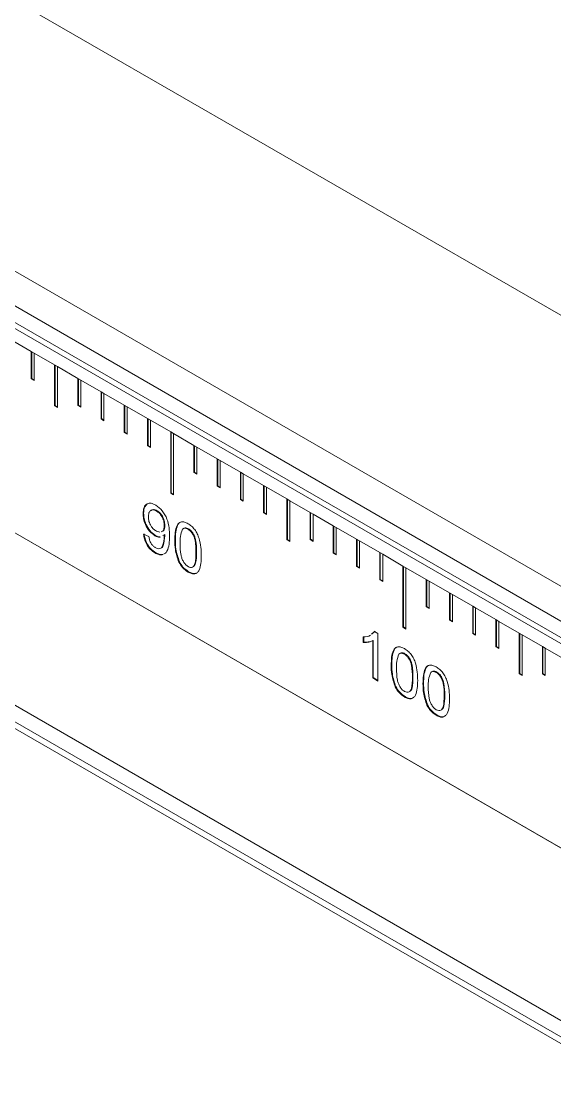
# Model space of a CAD drawing. Header units: inches. Extents: x 0.1 to 10.9, y 0 to 8.5.
# Drawn here: x 9.129 to 9.449, y 2.545 to 3.179 of the extents above; entities that cross this region are included whole.
import ezdxf

# ---------------------------------------------------------------- set-up
doc = ezdxf.new("R2010")
doc.units = ezdxf.units.IN
doc.header["$MEASUREMENT"] = 0

msp = doc.modelspace()

# ---------------------------------------------------------------- linework, layer by layer
at = {"color": 7, "linetype": 'Continuous', "lineweight": 18}
for p, q in [((10.22862, 2.55468), (8.14071, 3.76)), ((10.08791, 2.47344), (8, 3.67877)), ((7.9703, 3.66163), (10.05821, 2.4563)), ((10.06131, 2.45809), (7.9734, 3.66341)), ((10.08791, 2.45258), (8, 3.65791)), ((7.9703, 3.53915), (10.05114, 2.3379)), ((10.05821, 2.33382), (7.9703, 3.53914)), ((10.06425, 2.21702), (7.97633, 3.42234)), ((10.06175, 2.21438), (7.97383, 3.41971)), ((10.0918, 2.21096), (8.00388, 3.41629)), ((9.13511, 2.98103), (9.12296, 2.98804)), ((9.13688, 2.98001), (9.13511, 2.98103)), ((9.13511, 2.98103), (9.13511, 2.9647)), ((9.13546, 2.98083), (9.13546, 2.9649)), ((9.14903, 2.97299), (9.13688, 2.98001)), ((9.13688, 2.96368), (9.13688, 2.98001)), ((9.1508, 2.97197), (9.14903, 2.97299)), ((9.14903, 2.97299), (9.14903, 2.9485)), ((9.14938, 2.97279), (9.14938, 2.9487)), ((9.16295, 2.96496), (9.1508, 2.97197)), ((9.1508, 2.94748), (9.1508, 2.97197)), ((9.13546, 2.9649), (9.13511, 2.9647)), ((9.13511, 2.9647), (9.13688, 2.96368)), ((9.13546, 2.9649), (9.13688, 2.96409)), ((9.16472, 2.96394), (9.16295, 2.96496)), ((9.16295, 2.96496), (9.16295, 2.94863)), ((9.1633, 2.96475), (9.1633, 2.94883)), ((9.17687, 2.95692), (9.16472, 2.96394)), ((9.16472, 2.94761), (9.16472, 2.96394)), ((9.17864, 2.9559), (9.17687, 2.95692)), ((9.17687, 2.95692), (9.17687, 2.94059)), ((9.17722, 2.95672), (9.17722, 2.9408)), ((9.19079, 2.94889), (9.17864, 2.9559)), ((9.17864, 2.93957), (9.17864, 2.9559)), ((9.14938, 2.9487), (9.14903, 2.9485)), ((9.14903, 2.9485), (9.1508, 2.94748)), ((9.14938, 2.9487), (9.1508, 2.94789)), ((9.1633, 2.94883), (9.16295, 2.94863)), ((9.16295, 2.94863), (9.16472, 2.94761)), ((9.1633, 2.94883), (9.16472, 2.94802)), ((9.19256, 2.94787), (9.19079, 2.94889)), ((9.19079, 2.94889), (9.19079, 2.93256)), ((9.19114, 2.94868), (9.19114, 2.93276)), ((9.20471, 2.94085), (9.19256, 2.94787)), ((9.19256, 2.93154), (9.19256, 2.94787)), ((9.17722, 2.9408), (9.17687, 2.94059)), ((9.17687, 2.94059), (9.17864, 2.93957)), ((9.17722, 2.9408), (9.17864, 2.93998)), ((9.20647, 2.93983), (9.20471, 2.94085)), ((9.20471, 2.94085), (9.20471, 2.92452)), ((9.20506, 2.94065), (9.20506, 2.92472)), ((9.21863, 2.93282), (9.20647, 2.93983)), ((9.20647, 2.9235), (9.20647, 2.93983)), ((9.19114, 2.93276), (9.19079, 2.93256)), ((9.19079, 2.93256), (9.19256, 2.93154)), ((9.19114, 2.93276), (9.19256, 2.93194)), ((9.22039, 2.9318), (9.21863, 2.93282)), ((9.21863, 2.93282), (9.21863, 2.89607)), ((9.21898, 2.93261), (9.21898, 2.89628)), ((9.23255, 2.92478), (9.22039, 2.9318)), ((9.22039, 2.89505), (9.22039, 2.9318)), ((9.20506, 2.92472), (9.20471, 2.92452)), ((9.20471, 2.92452), (9.20647, 2.9235)), ((9.20506, 2.92472), (9.20647, 2.92391)), ((9.23431, 2.92376), (9.23255, 2.92478)), ((9.23255, 2.92478), (9.23255, 2.90845)), ((9.2329, 2.92458), (9.2329, 2.90865)), ((9.24647, 2.91675), (9.23431, 2.92376)), ((9.23431, 2.90743), (9.23431, 2.92376)), ((9.24823, 2.91572), (9.24647, 2.91675)), ((9.24647, 2.91675), (9.24647, 2.90041)), ((9.24682, 2.91654), (9.24682, 2.90062)), ((9.26038, 2.90871), (9.24823, 2.91572)), ((9.24823, 2.89939), (9.24823, 2.91572)), ((9.2329, 2.90865), (9.23255, 2.90845)), ((9.23255, 2.90845), (9.23431, 2.90743)), ((9.2329, 2.90865), (9.23431, 2.90784)), ((9.26215, 2.90769), (9.26038, 2.90871)), ((9.26038, 2.90871), (9.26038, 2.89238)), ((9.26074, 2.90851), (9.26074, 2.89258)), ((9.2743, 2.90067), (9.26215, 2.90769)), ((9.26215, 2.89136), (9.26215, 2.90769)), ((9.24682, 2.90062), (9.24647, 2.90041)), ((9.24647, 2.90041), (9.24823, 2.89939)), ((9.24682, 2.90062), (9.24823, 2.8998)), ((9.27607, 2.89965), (9.2743, 2.90067)), ((9.2743, 2.90067), (9.2743, 2.88434)), ((9.27466, 2.90047), (9.27466, 2.88455)), ((9.21898, 2.89628), (9.21863, 2.89607)), ((9.21863, 2.89607), (9.22039, 2.89505)), ((9.21898, 2.89628), (9.22039, 2.89546)), ((9.28822, 2.89264), (9.27607, 2.89965)), ((9.27607, 2.88332), (9.27607, 2.89965)), ((9.26074, 2.89258), (9.26038, 2.89238)), ((9.26038, 2.89238), (9.26215, 2.89136)), ((9.26074, 2.89258), (9.26215, 2.89177)), ((9.28999, 2.89162), (9.28822, 2.89264)), ((9.28822, 2.89264), (9.28822, 2.86814)), ((9.28858, 2.89243), (9.28858, 2.86835)), ((9.30214, 2.8846), (9.28999, 2.89162)), ((9.28999, 2.86712), (9.28999, 2.89162)), ((9.20241, 2.88411), (9.20206, 2.8839)), ((9.21048, 2.88563), (9.21013, 2.88543)), ((9.27466, 2.88455), (9.2743, 2.88434)), ((9.2743, 2.88434), (9.27607, 2.88332)), ((9.27466, 2.88455), (9.27607, 2.88373)), ((9.30391, 2.88358), (9.30214, 2.8846)), ((9.30214, 2.8846), (9.30214, 2.86827)), ((9.3025, 2.8844), (9.3025, 2.86848)), ((9.31606, 2.87657), (9.30391, 2.88358)), ((9.30391, 2.86725), (9.30391, 2.88358)), ((9.2151, 2.87686), (9.21475, 2.87665)), ((9.22935, 2.87474), (9.22899, 2.87454)), ((9.31783, 2.87555), (9.31606, 2.87657)), ((9.31606, 2.87657), (9.31606, 2.86024)), ((9.31642, 2.87636), (9.31642, 2.86044)), ((9.32998, 2.86853), (9.31783, 2.87555)), ((9.31783, 2.85922), (9.31783, 2.87555)), ((9.20238, 2.87159), (9.20555, 2.87012)), ((9.20944, 2.87085), (9.20908, 2.87065)), ((9.21005, 2.87339), (9.21219, 2.87268)), ((9.21475, 2.87111), (9.21396, 2.87073)), ((9.2151, 2.87131), (9.21475, 2.87111)), ((9.21512, 2.8706), (9.21477, 2.8704)), ((9.22145, 2.86812), (9.2211, 2.86791)), ((9.28858, 2.86835), (9.28822, 2.86814)), ((9.28822, 2.86814), (9.28999, 2.86712)), ((9.28858, 2.86835), (9.28999, 2.86753)), ((9.3025, 2.86848), (9.30214, 2.86827)), ((9.30214, 2.86827), (9.30391, 2.86725)), ((9.3025, 2.86848), (9.30391, 2.86766)), ((9.33175, 2.86751), (9.32998, 2.86853)), ((9.32998, 2.86853), (9.32998, 2.8522)), ((9.33034, 2.86833), (9.33034, 2.85241)), ((9.3439, 2.8605), (9.33175, 2.86751)), ((9.33175, 2.85118), (9.33175, 2.86751)), ((9.20957, 2.86052), (9.20921, 2.86031)), ((9.23414, 2.8608), (9.23379, 2.8606)), ((9.31642, 2.86044), (9.31606, 2.86024)), ((9.31606, 2.86024), (9.31783, 2.85922)), ((9.31642, 2.86044), (9.31783, 2.85962)), ((9.34567, 2.85948), (9.3439, 2.8605)), ((9.3439, 2.8605), (9.3439, 2.84417)), ((9.34425, 2.86029), (9.34425, 2.84437)), ((9.35782, 2.85246), (9.34567, 2.85948)), ((9.34567, 2.84315), (9.34567, 2.85948)), ((9.22385, 2.85502), (9.2235, 2.85482)), ((9.22938, 2.84908), (9.22903, 2.84887)), ((9.33034, 2.85241), (9.32998, 2.8522)), ((9.32998, 2.8522), (9.33175, 2.85118)), ((9.33034, 2.85241), (9.33175, 2.85159)), ((9.35959, 2.85144), (9.35782, 2.85246)), ((9.35782, 2.85246), (9.35782, 2.81572)), ((9.35817, 2.85226), (9.35817, 2.81592)), ((9.37174, 2.84443), (9.35959, 2.85144)), ((9.35959, 2.8147), (9.35959, 2.85144)), ((9.34425, 2.84437), (9.3439, 2.84417)), ((9.3439, 2.84417), (9.34567, 2.84315)), ((9.34425, 2.84437), (9.34567, 2.84355)), ((9.37351, 2.84341), (9.37174, 2.84443)), ((9.37174, 2.84443), (9.37174, 2.82809)), ((9.37209, 2.84422), (9.37209, 2.8283)), ((9.38566, 2.83639), (9.37351, 2.84341)), ((9.37351, 2.82707), (9.37351, 2.84341)), ((9.38743, 2.83537), (9.38566, 2.83639)), ((9.38566, 2.83639), (9.38566, 2.82006)), ((9.38601, 2.83619), (9.38601, 2.82026)), ((9.39958, 2.82835), (9.38743, 2.83537)), ((9.38743, 2.81904), (9.38743, 2.83537)), ((9.37209, 2.8283), (9.37174, 2.82809)), ((9.37174, 2.82809), (9.37351, 2.82707)), ((9.37209, 2.8283), (9.37351, 2.82748)), ((9.40135, 2.82733), (9.39958, 2.82835)), ((9.39958, 2.82835), (9.39958, 2.81202)), ((9.39993, 2.82815), (9.39993, 2.81223)), ((9.4135, 2.82032), (9.40135, 2.82733)), ((9.40135, 2.811), (9.40135, 2.82733)), ((9.38601, 2.82026), (9.38566, 2.82006)), ((9.38566, 2.82006), (9.38743, 2.81904)), ((9.38601, 2.82026), (9.38743, 2.81945)), ((9.41527, 2.8193), (9.4135, 2.82032)), ((9.4135, 2.82032), (9.4135, 2.80399)), ((9.41385, 2.82011), (9.41385, 2.80419)), ((9.42742, 2.81228), (9.41527, 2.8193)), ((9.41527, 2.80297), (9.41527, 2.8193)), ((9.33892, 2.8116), (9.3408, 2.8133)), ((9.33928, 2.81181), (9.34115, 2.8135)), ((9.3408, 2.8133), (9.34284, 2.81212)), ((9.34284, 2.81212), (9.34284, 2.78354)), ((9.35817, 2.81592), (9.35782, 2.81572)), ((9.35782, 2.81572), (9.35959, 2.8147)), ((9.35817, 2.81592), (9.35959, 2.8151)), ((9.39993, 2.81223), (9.39958, 2.81202)), ((9.39958, 2.81202), (9.40135, 2.811)), ((9.39993, 2.81223), (9.40135, 2.81141)), ((9.42919, 2.81126), (9.42742, 2.81228)), ((9.42742, 2.81228), (9.42742, 2.78779)), ((9.42777, 2.81208), (9.42777, 2.78799)), ((9.44134, 2.80425), (9.42919, 2.81126)), ((9.42919, 2.78677), (9.42919, 2.81126)), ((9.33396, 2.80672), (9.33396, 2.8101)), ((9.33431, 2.80693), (9.33396, 2.80672)), ((9.33431, 2.80693), (9.33431, 2.8103)), ((9.34002, 2.80784), (9.33967, 2.80764)), ((9.33967, 2.78537), (9.33967, 2.80764)), ((9.34002, 2.78557), (9.34002, 2.80784)), ((9.35902, 2.79988), (9.35867, 2.79968)), ((9.41385, 2.80419), (9.4135, 2.80399)), ((9.4135, 2.80399), (9.41527, 2.80297)), ((9.41385, 2.80419), (9.41527, 2.80338)), ((9.4431, 2.80323), (9.44134, 2.80425)), ((9.44134, 2.80425), (9.44134, 2.78792)), ((9.44169, 2.80404), (9.44169, 2.78812)), ((9.45526, 2.79621), (9.4431, 2.80323)), ((9.4431, 2.7869), (9.4431, 2.80323)), ((9.35113, 2.79326), (9.35077, 2.79305)), ((9.36382, 2.78594), (9.36346, 2.78574)), ((9.37806, 2.78889), (9.37771, 2.78869)), ((9.42777, 2.78799), (9.42742, 2.78779)), ((9.42742, 2.78779), (9.42919, 2.78677)), ((9.42777, 2.78799), (9.42919, 2.78717)), ((9.44169, 2.78812), (9.44134, 2.78792)), ((9.44134, 2.78792), (9.4431, 2.7869)), ((9.44169, 2.78812), (9.4431, 2.7873)), ((9.34002, 2.78557), (9.33967, 2.78537)), ((9.34284, 2.78354), (9.33967, 2.78537)), ((9.34284, 2.78395), (9.34002, 2.78557)), ((9.35353, 2.78016), (9.35318, 2.77996)), ((9.37016, 2.78227), (9.36981, 2.78206)), ((9.35906, 2.77422), (9.3587, 2.77401)), ((9.38285, 2.77495), (9.3825, 2.77475)), ((9.37257, 2.76917), (9.37221, 2.76897)), ((9.3781, 2.76323), (9.37774, 2.76302))]:
    msp.add_line(p, q, dxfattribs=at)
for points, knots in [([(9.20206, 2.8839), (9.20215, 2.88521), (9.20234, 2.88782), (9.20427, 2.88991), (9.20687, 2.89033), (9.20872, 2.88945), (9.20964, 2.88901)], [0, 0, 0, 0, 0.2803039, 0.5595794, 0.779687, 1, 1, 1, 1]), ([(9.20241, 2.88411), (9.20248, 2.88546), (9.20259, 2.88783), (9.20391, 2.88894), (9.20448, 2.88942)], [0, 0, 0, 0, 0.5682685, 1, 1, 1, 1]), ([(9.20964, 2.88901), (9.21101, 2.88798), (9.21374, 2.88593), (9.21671, 2.88055), (9.21783, 2.87529), (9.21789, 2.87211), (9.21792, 2.87052)], [0, 0, 0, 0, 0.248946, 0.497924, 0.748317, 1, 1, 1, 1]), ([(9.20908, 2.87065), (9.20797, 2.87146), (9.20574, 2.8731), (9.20341, 2.87706), (9.20221, 2.88078), (9.20211, 2.88286), (9.20206, 2.8839)], [0, 0, 0, 0, 0.279023, 0.558555, 0.77904, 1, 1, 1, 1]), ([(9.20944, 2.87085), (9.20833, 2.87167), (9.2061, 2.87331), (9.20377, 2.87726), (9.20257, 2.88099), (9.20246, 2.88307), (9.20241, 2.88411)], [0, 0, 0, 0, 0.279023, 0.558555, 0.77904, 1, 1, 1, 1]), ([(9.21013, 2.88543), (9.20935, 2.88577), (9.20779, 2.88645), (9.20618, 2.88555), (9.20534, 2.88392), (9.20527, 2.88256), (9.20523, 2.88188)], [0, 0, 0, 0, 0.2792821, 0.5585523, 0.7790694, 1, 1, 1, 1]), ([(9.20523, 2.88188), (9.20529, 2.881), (9.20542, 2.87924), (9.20667, 2.87655), (9.20833, 2.87451), (9.20948, 2.87376), (9.21005, 2.87339)], [0, 0, 0, 0, 0.280188, 0.559425, 0.77941, 1, 1, 1, 1]), ([(9.21048, 2.88563), (9.20969, 2.886), (9.20826, 2.88666), (9.20731, 2.88598), (9.2069, 2.88568)], [0, 0, 0, 0, 0.556521, 1, 1, 1, 1]), ([(9.21475, 2.87665), (9.2147, 2.87754), (9.21461, 2.8793), (9.2135, 2.88205), (9.21188, 2.88425), (9.21071, 2.88504), (9.21013, 2.88543)], [0, 0, 0, 0, 0.280638, 0.559922, 0.779693, 1, 1, 1, 1]), ([(9.2151, 2.87686), (9.21506, 2.87774), (9.21496, 2.87951), (9.21385, 2.88225), (9.21223, 2.88445), (9.21107, 2.88524), (9.21048, 2.88563)], [0, 0, 0, 0, 0.280638, 0.559922, 0.779693, 1, 1, 1, 1]), ([(9.2129, 2.87298), (9.21324, 2.87307), (9.21406, 2.87328), (9.21464, 2.87473), (9.21471, 2.87601), (9.21475, 2.87665)], [0, 0, 0, 0, 0.265355, 0.632128, 1, 1, 1, 1]), ([(9.21326, 2.87318), (9.2136, 2.87327), (9.21441, 2.87348), (9.21499, 2.87494), (9.21507, 2.87622), (9.2151, 2.87686)], [0, 0, 0, 0, 0.265355, 0.632128, 1, 1, 1, 1]), ([(9.2211, 2.86791), (9.22113, 2.86951), (9.22121, 2.87269), (9.22201, 2.87623), (9.22341, 2.87825), (9.22495, 2.87905), (9.22693, 2.87889), (9.22833, 2.87817), (9.22903, 2.87782)], [0, 0, 0, 0, 0.25049, 0.500349, 0.625423, 0.750205, 0.87498, 1, 1, 1, 1]), ([(9.22145, 2.86812), (9.22148, 2.86972), (9.22155, 2.87293), (9.22242, 2.87634), (9.2234, 2.87815), (9.22401, 2.87842), (9.2241, 2.87846)], [0, 0, 0, 0, 0.387577, 0.774179, 0.967703, 1, 1, 1, 1]), ([(9.2257, 2.87448), (9.22519, 2.87311), (9.22426, 2.87066), (9.22427, 2.86749), (9.22427, 2.86609)], [0, 0, 0, 0, 0.558062, 1, 1, 1, 1]), ([(9.22899, 2.87454), (9.22826, 2.87485), (9.22695, 2.87539), (9.22609, 2.87476), (9.2257, 2.87448)], [0, 0, 0, 0, 0.5583399, 1, 1, 1, 1]), ([(9.22935, 2.87474), (9.22862, 2.87505), (9.22731, 2.8756), (9.22644, 2.87497), (9.22606, 2.87469)], [0, 0, 0, 0, 0.5583399, 1, 1, 1, 1]), ([(9.23379, 2.8606), (9.23377, 2.86295), (9.23374, 2.8659), (9.23274, 2.86981), (9.2318, 2.87174), (9.23051, 2.8735), (9.2295, 2.87419), (9.22899, 2.87454)], [0, 0, 0, 0, 0.5003519, 0.6255292, 0.7505162, 0.8752553, 1, 1, 1, 1]), ([(9.22903, 2.87782), (9.22973, 2.87736), (9.23113, 2.87645), (9.2331, 2.87435), (9.23468, 2.87177), (9.23597, 2.86813), (9.2369, 2.86365), (9.23694, 2.86039), (9.23696, 2.85876)], [0, 0, 0, 0, 0.125029, 0.249925, 0.374638, 0.499699, 0.749582, 1, 1, 1, 1]), ([(9.23414, 2.8608), (9.23412, 2.86316), (9.23409, 2.8661), (9.2331, 2.87001), (9.23215, 2.87194), (9.23087, 2.8737), (9.22985, 2.8744), (9.22935, 2.87474)], [0, 0, 0, 0, 0.5003519, 0.6255292, 0.7505162, 0.8752553, 1, 1, 1, 1]), ([(9.20921, 2.86031), (9.20824, 2.86097), (9.2063, 2.86228), (9.20404, 2.86552), (9.20278, 2.86876), (9.20251, 2.87064), (9.20238, 2.87159)], [0, 0, 0, 0, 0.279963, 0.558965, 0.779242, 1, 1, 1, 1]), ([(9.20957, 2.86052), (9.2086, 2.86117), (9.20666, 2.86248), (9.2044, 2.86572), (9.20313, 2.86897), (9.20286, 2.87085), (9.20273, 2.87179)], [0, 0, 0, 0, 0.279963, 0.558965, 0.779242, 1, 1, 1, 1]), ([(9.20555, 2.87012), (9.20567, 2.86942), (9.2059, 2.86803), (9.20677, 2.86598), (9.20806, 2.86439), (9.20894, 2.86381), (9.20938, 2.86352)], [0, 0, 0, 0, 0.280711, 0.55976, 0.779657, 1, 1, 1, 1]), ([(9.21236, 2.86995), (9.21223, 2.86988), (9.2114, 2.86942), (9.21015, 2.87008), (9.20908, 2.87065)], [0, 0, 0, 0, 0.148895, 1, 1, 1, 1]), ([(9.20938, 2.86352), (9.20985, 2.86328), (9.21081, 2.86282), (9.21211, 2.86281), (9.21316, 2.86336), (9.21438, 2.86567), (9.2146, 2.8683), (9.21477, 2.8704)], [0, 0, 0, 0, 0.125193, 0.250327, 0.375319, 0.500604, 1, 1, 1, 1]), ([(9.21234, 2.86998), (9.21234, 2.86998), (9.2116, 2.86962), (9.21052, 2.87024), (9.20944, 2.87085)], [0, 0, 0, 0, 0.007231, 1, 1, 1, 1]), ([(9.21333, 2.86361), (9.21337, 2.86362), (9.21375, 2.86382), (9.21464, 2.86603), (9.21491, 2.86857), (9.21512, 2.8706)], [0, 0, 0, 0, 0.020988, 0.217337, 1, 1, 1, 1]), ([(9.21792, 2.87052), (9.21789, 2.86882), (9.21782, 2.86542), (9.21683, 2.8618), (9.2155, 2.85996), (9.21465, 2.85967), (9.21439, 2.85958)], [0, 0, 0, 0, 0.367404, 0.73356, 0.91698, 1, 1, 1, 1]), ([(9.21477, 2.8704), (9.21476, 2.87053), (9.21476, 2.87077), (9.21475, 2.871), (9.21475, 2.87111)], [0, 0, 0, 0, 0.5599975, 1, 1, 1, 1]), ([(9.21512, 2.8706), (9.21512, 2.87074), (9.21511, 2.87097), (9.21511, 2.87121), (9.2151, 2.87131)], [0, 0, 0, 0, 0.5599975, 1, 1, 1, 1]), ([(9.22385, 2.85502), (9.22301, 2.85759), (9.2215, 2.86218), (9.22146, 2.8663), (9.22145, 2.86812)], [0, 0, 0, 0, 0.557973, 1, 1, 1, 1]), ([(9.2235, 2.85482), (9.22266, 2.85738), (9.22114, 2.86198), (9.22111, 2.86609), (9.2211, 2.86791)], [0, 0, 0, 0, 0.557973, 1, 1, 1, 1]), ([(9.22427, 2.86609), (9.2243, 2.86375), (9.22433, 2.86081), (9.22529, 2.85691), (9.22625, 2.855), (9.22751, 2.85322), (9.22852, 2.85252), (9.22903, 2.85217)], [0, 0, 0, 0, 0.5003629, 0.6255677, 0.7505383, 0.8753036, 1, 1, 1, 1]), ([(9.21348, 2.85921), (9.21348, 2.85921), (9.21291, 2.85897), (9.21142, 2.85924), (9.20995, 2.85996), (9.20921, 2.86031)], [0, 0, 0, 0, 0.005222, 0.502355, 1, 1, 1, 1]), ([(9.21382, 2.85941), (9.21315, 2.85939), (9.21182, 2.85936), (9.21032, 2.86013), (9.20957, 2.86052)], [0, 0, 0, 0, 0.4997421, 1, 1, 1, 1]), ([(9.22903, 2.85217), (9.22953, 2.85194), (9.23054, 2.85148), (9.2318, 2.85179), (9.23276, 2.8526), (9.23373, 2.85538), (9.23376, 2.85828), (9.23379, 2.8606)], [0, 0, 0, 0, 0.124658, 0.249391, 0.374377, 0.49959, 1, 1, 1, 1]), ([(9.23696, 2.85876), (9.23692, 2.85716), (9.23685, 2.85398), (9.23604, 2.85045), (9.23465, 2.84843), (9.2331, 2.84763), (9.23113, 2.8478), (9.22973, 2.84852), (9.22903, 2.84887)], [0, 0, 0, 0, 0.250473, 0.500354, 0.625397, 0.750179, 0.874971, 1, 1, 1, 1]), ([(9.23252, 2.85245), (9.23271, 2.85258), (9.23322, 2.85297), (9.23404, 2.85565), (9.23409, 2.85851), (9.23414, 2.8608)], [0, 0, 0, 0, 0.09963, 0.279831, 1, 1, 1, 1]), ([(9.22903, 2.84887), (9.22784, 2.84968), (9.22571, 2.85112), (9.22418, 2.85369), (9.2235, 2.85482)], [0, 0, 0, 0, 0.5597157, 1, 1, 1, 1]), ([(9.22938, 2.84908), (9.22819, 2.84988), (9.22606, 2.85132), (9.22453, 2.85389), (9.22385, 2.85502)], [0, 0, 0, 0, 0.5597157, 1, 1, 1, 1]), ([(9.23396, 2.84828), (9.23378, 2.84818), (9.2331, 2.84778), (9.23147, 2.84804), (9.23008, 2.84873), (9.22938, 2.84908)], [0, 0, 0, 0, 0.159015, 0.579109, 1, 1, 1, 1]), ([(9.33396, 2.8101), (9.33558, 2.81008), (9.33722, 2.81006), (9.33831, 2.81104), (9.33832, 2.81106)], [0, 0, 0, 0, 0.985696, 1, 1, 1, 1]), ([(9.33967, 2.80764), (9.33869, 2.80726), (9.33693, 2.80659), (9.33487, 2.80668), (9.33396, 2.80672)], [0, 0, 0, 0, 0.559705, 1, 1, 1, 1]), ([(9.34002, 2.80784), (9.33904, 2.80747), (9.33729, 2.8068), (9.33522, 2.80689), (9.33431, 2.80693)], [0, 0, 0, 0, 0.559705, 1, 1, 1, 1]), ([(9.35077, 2.79305), (9.35081, 2.79465), (9.35089, 2.79783), (9.35169, 2.80137), (9.35308, 2.80339), (9.35463, 2.80419), (9.3566, 2.80403), (9.358, 2.80331), (9.3587, 2.80296)], [0, 0, 0, 0, 0.2504899, 0.5003494, 0.6254231, 0.7502055, 0.8749804, 1, 1, 1, 1]), ([(9.35113, 2.79326), (9.35116, 2.79486), (9.35122, 2.79807), (9.3521, 2.80148), (9.35308, 2.80329), (9.35369, 2.80356), (9.35378, 2.8036)], [0, 0, 0, 0, 0.387577, 0.774179, 0.967703, 1, 1, 1, 1]), ([(9.35538, 2.79962), (9.35486, 2.79825), (9.35394, 2.7958), (9.35394, 2.79263), (9.35394, 2.79123)], [0, 0, 0, 0, 0.558062, 1, 1, 1, 1]), ([(9.35867, 2.79968), (9.35794, 2.79999), (9.35663, 2.80053), (9.35576, 2.7999), (9.35538, 2.79962)], [0, 0, 0, 0, 0.5583399, 1, 1, 1, 1]), ([(9.35902, 2.79988), (9.35827, 2.80025), (9.35736, 2.80069), (9.35674, 2.80033), (9.35663, 2.80027)], [0, 0, 0, 0, 0.8232987, 1, 1, 1, 1]), ([(9.36346, 2.78574), (9.36344, 2.78809), (9.36341, 2.79104), (9.36242, 2.79495), (9.36147, 2.79688), (9.36019, 2.79864), (9.35918, 2.79933), (9.35867, 2.79968)], [0, 0, 0, 0, 0.500352, 0.625529, 0.750516, 0.875255, 1, 1, 1, 1]), ([(9.3587, 2.80296), (9.35941, 2.8025), (9.36081, 2.80159), (9.36278, 2.79949), (9.36436, 2.79691), (9.36565, 2.79327), (9.36657, 2.78879), (9.36661, 2.78553), (9.36664, 2.7839)], [0, 0, 0, 0, 0.125029, 0.249925, 0.374638, 0.499699, 0.749582, 1, 1, 1, 1]), ([(9.36382, 2.78594), (9.36379, 2.7883), (9.36377, 2.79124), (9.36277, 2.79515), (9.36183, 2.79708), (9.36054, 2.79884), (9.35953, 2.79954), (9.35902, 2.79988)], [0, 0, 0, 0, 0.500352, 0.625529, 0.750516, 0.875255, 1, 1, 1, 1]), ([(9.35318, 2.77996), (9.35233, 2.78252), (9.35082, 2.78712), (9.35079, 2.79123), (9.35077, 2.79305)], [0, 0, 0, 0, 0.557973, 1, 1, 1, 1]), ([(9.35353, 2.78016), (9.35269, 2.78273), (9.35117, 2.78732), (9.35114, 2.79144), (9.35113, 2.79326)], [0, 0, 0, 0, 0.557973, 1, 1, 1, 1]), ([(9.36981, 2.78206), (9.36985, 2.78366), (9.36992, 2.78684), (9.37072, 2.79038), (9.37212, 2.7924), (9.37367, 2.7932), (9.37564, 2.79304), (9.37704, 2.79232), (9.37774, 2.79197)], [0, 0, 0, 0, 0.25049, 0.500349, 0.625423, 0.750205, 0.87498, 1, 1, 1, 1]), ([(9.37016, 2.78227), (9.37019, 2.78387), (9.37026, 2.78708), (9.37113, 2.79049), (9.37212, 2.7923), (9.37273, 2.79257), (9.37281, 2.79261)], [0, 0, 0, 0, 0.387577, 0.774179, 0.967703, 1, 1, 1, 1]), ([(9.37774, 2.79197), (9.37844, 2.79151), (9.37984, 2.7906), (9.38181, 2.7885), (9.3834, 2.78592), (9.38468, 2.78228), (9.38561, 2.7778), (9.38565, 2.77454), (9.38567, 2.7729)], [0, 0, 0, 0, 0.1250286, 0.2499245, 0.3746381, 0.4996993, 0.7495825, 1, 1, 1, 1]), ([(9.35394, 2.79123), (9.35397, 2.78889), (9.354, 2.78595), (9.35496, 2.78205), (9.35593, 2.78014), (9.35719, 2.77836), (9.3582, 2.77766), (9.3587, 2.77731)], [0, 0, 0, 0, 0.500363, 0.625568, 0.750538, 0.875304, 1, 1, 1, 1]), ([(9.3587, 2.77731), (9.35921, 2.77708), (9.36022, 2.77662), (9.36148, 2.77693), (9.36244, 2.77774), (9.36341, 2.78052), (9.36344, 2.78342), (9.36346, 2.78574)], [0, 0, 0, 0, 0.124658, 0.249391, 0.374377, 0.49959, 1, 1, 1, 1]), ([(9.3622, 2.77759), (9.36238, 2.77772), (9.3629, 2.77811), (9.36371, 2.78079), (9.36377, 2.78365), (9.36382, 2.78594)], [0, 0, 0, 0, 0.09963, 0.279831, 1, 1, 1, 1]), ([(9.37442, 2.78863), (9.3739, 2.78726), (9.37297, 2.78481), (9.37298, 2.78164), (9.37298, 2.78024)], [0, 0, 0, 0, 0.558062, 1, 1, 1, 1]), ([(9.37771, 2.78869), (9.37698, 2.789), (9.37567, 2.78954), (9.3748, 2.78891), (9.37442, 2.78863)], [0, 0, 0, 0, 0.55834, 1, 1, 1, 1]), ([(9.37806, 2.78889), (9.37731, 2.78926), (9.37639, 2.7897), (9.37578, 2.78934), (9.37567, 2.78928)], [0, 0, 0, 0, 0.823299, 1, 1, 1, 1]), ([(9.3825, 2.77475), (9.38248, 2.7771), (9.38245, 2.78005), (9.38145, 2.78396), (9.38051, 2.78589), (9.37923, 2.78765), (9.37821, 2.78834), (9.37771, 2.78869)], [0, 0, 0, 0, 0.5003519, 0.6255292, 0.7505162, 0.8752553, 1, 1, 1, 1]), ([(9.38285, 2.77495), (9.38283, 2.77731), (9.3828, 2.78025), (9.38181, 2.78416), (9.38086, 2.78609), (9.37958, 2.78785), (9.37857, 2.78855), (9.37806, 2.78889)], [0, 0, 0, 0, 0.5003519, 0.6255292, 0.7505162, 0.8752553, 1, 1, 1, 1]), ([(9.3587, 2.77401), (9.35751, 2.77482), (9.35539, 2.77626), (9.35385, 2.77883), (9.35318, 2.77996)], [0, 0, 0, 0, 0.559716, 1, 1, 1, 1]), ([(9.35906, 2.77422), (9.35787, 2.77502), (9.35574, 2.77646), (9.35421, 2.77903), (9.35353, 2.78016)], [0, 0, 0, 0, 0.559716, 1, 1, 1, 1]), ([(9.36664, 2.7839), (9.3666, 2.7823), (9.36653, 2.77912), (9.36572, 2.77559), (9.36432, 2.77357), (9.36278, 2.77277), (9.3608, 2.77294), (9.3594, 2.77366), (9.3587, 2.77401)], [0, 0, 0, 0, 0.250473, 0.500354, 0.625397, 0.750179, 0.874971, 1, 1, 1, 1]), ([(9.37221, 2.76897), (9.37137, 2.77153), (9.36986, 2.77613), (9.36982, 2.78024), (9.36981, 2.78206)], [0, 0, 0, 0, 0.557973, 1, 1, 1, 1]), ([(9.37257, 2.76917), (9.37172, 2.77174), (9.37021, 2.77633), (9.37018, 2.78045), (9.37016, 2.78227)], [0, 0, 0, 0, 0.557973, 1, 1, 1, 1]), ([(9.37298, 2.78024), (9.37301, 2.7779), (9.37304, 2.77496), (9.374, 2.77106), (9.37497, 2.76915), (9.37623, 2.76737), (9.37724, 2.76667), (9.37774, 2.76632)], [0, 0, 0, 0, 0.500363, 0.625568, 0.750538, 0.875304, 1, 1, 1, 1]), ([(9.36436, 2.77378), (9.36395, 2.77351), (9.36306, 2.77294), (9.36115, 2.77316), (9.35976, 2.77386), (9.35906, 2.77422)], [0, 0, 0, 0, 0.297466, 0.6484, 1, 1, 1, 1]), ([(9.37774, 2.76632), (9.37825, 2.76609), (9.37925, 2.76563), (9.38052, 2.76594), (9.38148, 2.76675), (9.38244, 2.76953), (9.38248, 2.77243), (9.3825, 2.77475)], [0, 0, 0, 0, 0.124658, 0.249391, 0.374377, 0.49959, 1, 1, 1, 1]), ([(9.38123, 2.7666), (9.38142, 2.76673), (9.38194, 2.76712), (9.38275, 2.7698), (9.38281, 2.77266), (9.38285, 2.77495)], [0, 0, 0, 0, 0.09963, 0.279831, 1, 1, 1, 1]), ([(9.37774, 2.76302), (9.37655, 2.76383), (9.37442, 2.76527), (9.37289, 2.76784), (9.37221, 2.76897)], [0, 0, 0, 0, 0.5597157, 1, 1, 1, 1]), ([(9.3781, 2.76323), (9.3769, 2.76403), (9.37478, 2.76547), (9.37324, 2.76804), (9.37257, 2.76917)], [0, 0, 0, 0, 0.5597157, 1, 1, 1, 1]), ([(9.38567, 2.7729), (9.38564, 2.77131), (9.38556, 2.76813), (9.38476, 2.7646), (9.38336, 2.76258), (9.38181, 2.76178), (9.37984, 2.76195), (9.37844, 2.76267), (9.37774, 2.76302)], [0, 0, 0, 0, 0.250473, 0.500354, 0.625397, 0.750179, 0.874971, 1, 1, 1, 1]), ([(9.3834, 2.76279), (9.38299, 2.76252), (9.3821, 2.76195), (9.38019, 2.76217), (9.37879, 2.76287), (9.3781, 2.76323)], [0, 0, 0, 0, 0.297466, 0.6484, 1, 1, 1, 1])]:
    msp.add_open_spline(points, degree=3, knots=knots, dxfattribs=at)

doc.saveas('drawing.dxf')
